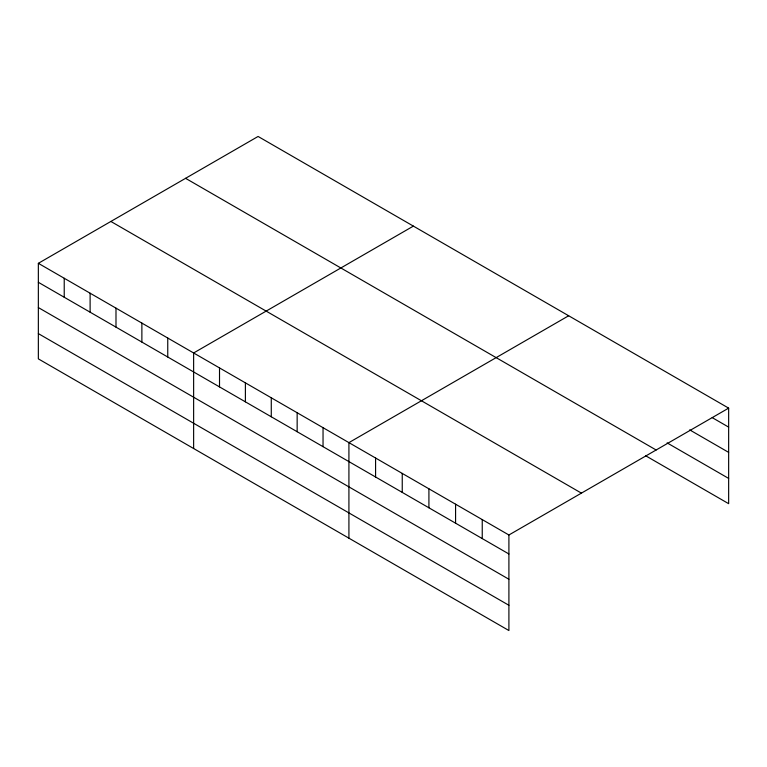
<?xml version="1.0" encoding="UTF-8"?>
<svg xmlns="http://www.w3.org/2000/svg" width="767" height="767" viewBox="0 0 767 767"><rect width="100%" height="100%" fill="white"/><g stroke="black" fill="none" stroke-linecap="round" stroke-linejoin="round"><path stroke-width="1.15" d="M508.904 579.248L508.904 534.992L38.35 263.321L38.35 358.87L508.904 630.541L508.904 579.248L38.35 307.567M645.574 455.713L728.65 503.679L728.65 408.13L258.095 136.459L38.35 263.321M413.375 226.112L193.629 352.973L193.629 448.522M568.663 315.764L348.918 442.626L348.918 538.175M508.904 534.992L728.65 408.13M712.236 417.641L728.65 427.114M689.677 429.875L728.65 452.377M667.117 442.885L728.65 478.407M185.576 178.318L656.13 449.999M110.87 221.452L581.424 493.133M38.35 282.304L508.904 553.975M38.35 333.607L508.904 605.278M482.242 519.604L482.242 538.587M455.579 504.207L455.579 523.19M428.916 488.809L428.916 507.792M402.244 473.421L402.244 492.395M375.581 458.024L375.581 477.007M323.041 427.689L323.041 446.662M297.155 412.742L297.155 431.725M271.278 397.805L271.278 416.778M245.392 382.858L245.392 401.841M219.515 367.92L219.515 386.894M167.752 338.036L167.752 357.019M141.876 323.089L141.876 342.072M115.99 308.152L115.99 327.135M90.113 293.205L90.113 312.188M64.227 278.268L64.227 297.251"/></g></svg>
